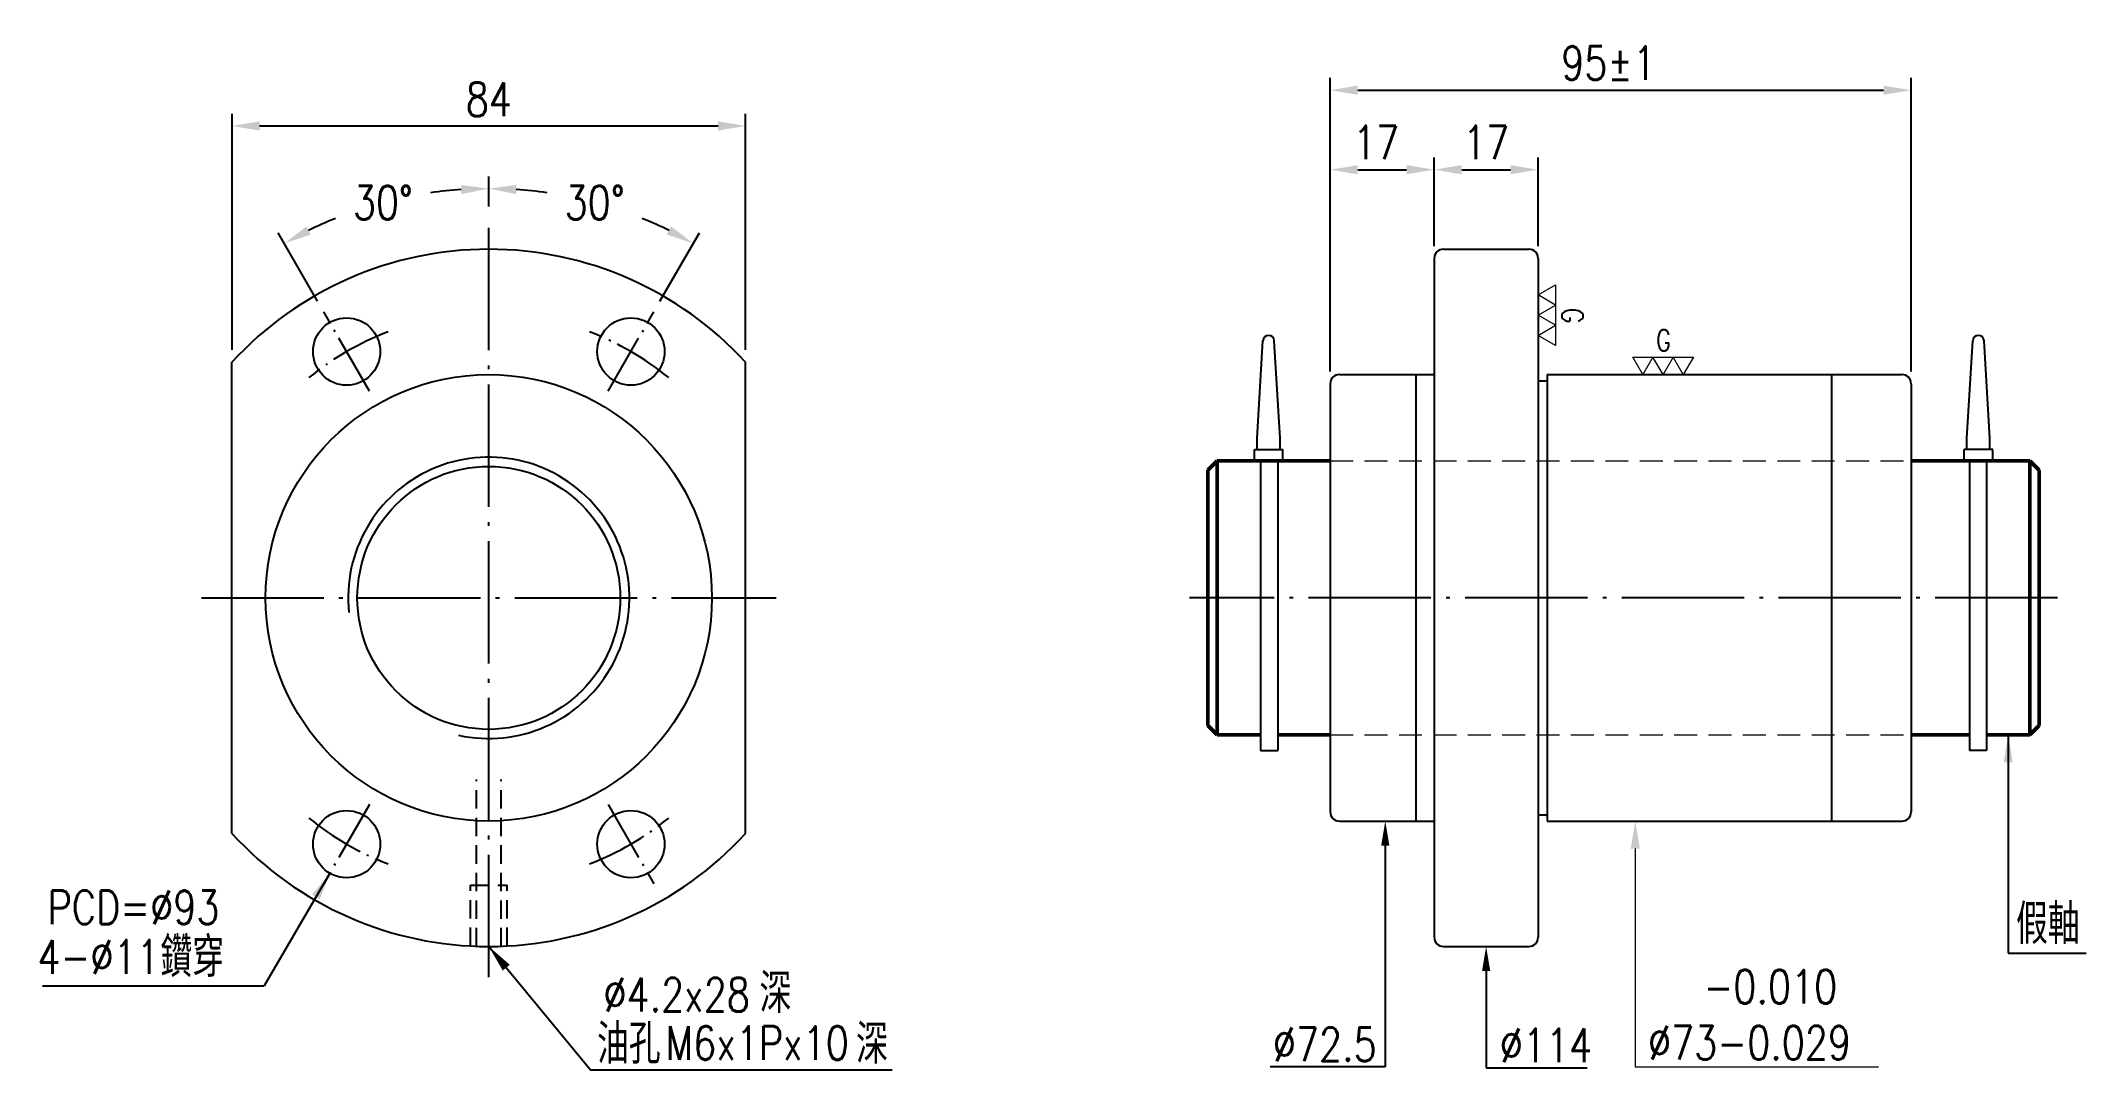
# Model space of a CAD drawing. Header units: millimetres. Extents: x 2708 to 3042, y 375 to 543.
import ezdxf
from ezdxf.enums import TextEntityAlignment as Align

# ---------------------------------------------------------------- set-up
doc = ezdxf.new("R2010")
doc.units = ezdxf.units.MM
doc.header["$LTSCALE"] = 10
for name, pattern in [('C', [2.5625, 2, -0.25, 0.0625, -0.25]), ('H', [0.75, 0.5, -0.25]), ('HIDDEN', [0.375, 0.25, -0.125])]:
    doc.linetypes.add(name, pattern=pattern)
doc.layers.get('0').update_dxf_attribs({"linetype": 'CONTINUOUS'})
doc.layers.get('DEFPOINTS').update_dxf_attribs({"linetype": 'CONTINUOUS'})
for name, color, linetype, lineweight in [('03', 6, 'CONTINUOUS', 15), ('04', 4, 'CONTINUOUS', 5), ('05', 5, 'HIDDEN', 9), ('AM_0', 7, 'CONTINUOUS', 50), ('AM_5', 3, 'CONTINUOUS', 25)]:
    doc.layers.add(name, color=color, linetype=linetype, lineweight=lineweight)
for name, color, linetype in [('C', 1, 'C'), ('DIM', 6, 'CONTINUOUS'), ('H', 2, 'H'), ('L1', 4, 'CONTINUOUS')]:
    doc.layers.add(name, color=color, linetype=linetype)
doc.styles.add('SIMPLEX', font='SIMPLEX.shx', dxfattribs={"width": 0.8, "height": 5.5, "bigfont": 'chineset.shx'})
doc.dimstyles.new('STANDARD$0', dxfattribs={"dimscale": 0, "dimtxt": 5.5, "dimasz": 4.5, "dimexe": 2, "dimexo": 2, "dimgap": 1.7, "dimtad": 1, "dimdec": 3, "dimrnd": 0.0005, "dimdsep": 46, "dimtxsty": 'SIMPLEX', "dimcen": 0.09, "dimclrd": 6, "dimclre": 6, "dimclrt": 3, "dimadec": 1, "dimazin": 2, "dimtp": -0.1, "dimtm": 0.2, "dimtfac": 1, "dimtdec": 3, "dimtmove": 2, "dimatfit": 3, "dimfxl": 0, "dimtvp": 0.790698, "dimarcsym": 0})
doc.dimstyles.new('STANDARD$2', dxfattribs={"dimscale": 0, "dimtxt": 5.5, "dimasz": 4.5, "dimexe": 2.2, "dimexo": 2.2, "dimgap": 2.2, "dimtad": 0, "dimtih": 1, "dimtoh": 1, "dimdec": 3, "dimrnd": 0.0005, "dimdsep": 46, "dimtxsty": 'SIMPLEX', "dimcen": 0.09, "dimclrd": 6, "dimclre": 6, "dimclrt": 3, "dimadec": 1, "dimazin": 2, "dimtp": -0.1, "dimtm": 0.2, "dimtfac": 1, "dimtdec": 3, "dimtmove": 2, "dimatfit": 3, "dimfxl": 0, "dimtvp": 0.790698, "dimlwd": -1, "dimlwe": -1, "dimarcsym": 0})
doc.dimstyles.new('STANDARD$7', dxfattribs={"dimscale": 0, "dimtxt": 5.5, "dimasz": 4.5, "dimexe": 1.2, "dimexo": 1.2, "dimgap": 1.2, "dimtad": 1, "dimdec": 3, "dimrnd": 0.0005, "dimdsep": 46, "dimtxsty": 'SIMPLEX', "dimcen": 0.09, "dimclrd": 6, "dimclre": 6, "dimclrt": 3, "dimadec": 1, "dimazin": 2, "dimtp": -0.1, "dimtm": 0.2, "dimtfac": 1, "dimtdec": 3, "dimtmove": 2, "dimatfit": 3, "dimfxl": 0, "dimtvp": 0.790698, "dimlwd": -1, "dimlwe": -1, "dimarcsym": 0})

# ---------------------------------------------------------------- blocks, each defined once
blk = doc.blocks.new('*D63')
at = {"color": 6}
for p, q in [((2781.17, 516.42), (2781.17, 521.33)), ((2809.17, 500.92), (2815.62, 512.1))]:
    blk.add_line(p, q, dxfattribs=at)
for start, end in [(81.7895, 86.1458), (63.8542, 67.9863)]:
    blk.add_arc((2781.17, 452.42), 66.91, start, end, dxfattribs=at)
for points in [[(2785.64, 518.43), (2785.69, 519.93), (2781.17, 519.33)], [(2811, 513.14), (2810.3, 511.82), (2814.62, 510.36)]]:
    blk.add_solid(points, dxfattribs=at)
at = {"layer": 'DEFPOINTS', "color": 0}
for p in [(2804.05, 515.29), (2781.17, 514.42), (2808.17, 499.19), (2800.67, 486.2), (2781.17, 390.42)]:
    blk.add_point(p, dxfattribs=at)
at = {"color": 3, "insert": (2798.48, 517.05), "char_height": 5.5, "attachment_point": 5, "style": 'SIMPLEX'}
blk.add_mtext('30°', dxfattribs=at)
blk = doc.blocks.new('*D64')
at = {"color": 6}
for p, q in [((2781.17, 516.42), (2781.17, 521.33)), ((2753.17, 500.92), (2746.71, 512.1))]:
    blk.add_line(p, q, dxfattribs=at)
for start, end in [(93.8542, 98.2105), (112.0137, 116.1458)]:
    blk.add_arc((2781.17, 452.42), 66.91, start, end, dxfattribs=at)
for points in [[(2776.65, 519.93), (2776.7, 518.43), (2781.17, 519.33)], [(2752.04, 511.82), (2751.33, 513.14), (2747.71, 510.36)]]:
    blk.add_solid(points, dxfattribs=at)
at = {"layer": 'DEFPOINTS', "color": 0}
for p in [(2769.55, 518.31), (2781.17, 514.42), (2754.17, 499.19), (2761.67, 486.2), (2781.17, 390.42)]:
    blk.add_point(p, dxfattribs=at)
at = {"color": 3, "insert": (2763.85, 517.05), "char_height": 5.5, "attachment_point": 5, "style": 'SIMPLEX'}
blk.add_mtext('30°', dxfattribs=at)
blk = doc.blocks.new('*D60')
at = {"color": 6, "lineweight": -2}
for p, q in [((2918.79, 489.42), (2918.79, 537.42)), ((2923.29, 535.42), (3009.29, 535.42)), ((3013.79, 489.42), (3013.79, 537.42))]:
    blk.add_line(p, q, dxfattribs=at)
at = {"color": 6}
for points in [[(2923.29, 536.17), (2923.29, 534.67), (2918.79, 535.42)], [(3009.29, 536.17), (3009.29, 534.67), (3013.79, 535.42)]]:
    blk.add_solid(points, dxfattribs=at)
at = {"layer": 'DEFPOINTS', "color": 0}
for p in [(3013.79, 535.42), (2918.79, 487.42), (3013.79, 487.42)]:
    blk.add_point(p, dxfattribs=at)
at = {"color": 3, "insert": (2964.32, 539.87), "char_height": 5.5, "attachment_point": 5, "style": 'SIMPLEX'}
blk.add_mtext('95%%p1', dxfattribs=at)
blk = doc.blocks.new('*D61')
at = {"color": 6, "lineweight": -2}
for p, q in [((2935.79, 509.92), (2935.79, 524.42)), ((2940.29, 522.42), (2948.29, 522.42)), ((2952.79, 509.92), (2952.79, 524.42))]:
    blk.add_line(p, q, dxfattribs=at)
at = {"color": 6}
for points in [[(2940.29, 523.17), (2940.29, 521.67), (2935.79, 522.42)], [(2948.29, 523.17), (2948.29, 521.67), (2952.79, 522.42)]]:
    blk.add_solid(points, dxfattribs=at)
at = {"layer": 'DEFPOINTS', "color": 0}
for p in [(2952.79, 522.42), (2935.79, 507.92), (2952.79, 507.92)]:
    blk.add_point(p, dxfattribs=at)
at = {"color": 3, "insert": (2944.29, 526.87), "char_height": 5.5, "attachment_point": 5, "style": 'SIMPLEX'}
blk.add_mtext('17', dxfattribs=at)
blk = doc.blocks.new('*D62')
at = {"color": 6, "lineweight": -2}
for p, q in [((2918.79, 489.42), (2918.79, 524.42)), ((2923.29, 522.42), (2931.29, 522.42)), ((2935.79, 509.92), (2935.79, 524.42))]:
    blk.add_line(p, q, dxfattribs=at)
at = {"color": 6}
for points in [[(2923.29, 523.17), (2923.29, 521.67), (2918.79, 522.42)], [(2931.29, 523.17), (2931.29, 521.67), (2935.79, 522.42)]]:
    blk.add_solid(points, dxfattribs=at)
at = {"layer": 'DEFPOINTS', "color": 0}
for p in [(2935.79, 522.42), (2935.79, 507.92), (2918.79, 487.42)]:
    blk.add_point(p, dxfattribs=at)
at = {"color": 3, "insert": (2926.29, 526.87), "char_height": 5.5, "attachment_point": 5, "style": 'SIMPLEX'}
blk.add_mtext('17', dxfattribs=at)
blk = doc.blocks.new('g')
at = {"color": 3}
for points in [[(-7.51, 4.33), (-2.5, 4.33), (-5, 0)], [(-2.5, 4.33), (2.5, 4.33), (0, 0)], [(2.5, 4.33), (7.51, 4.33), (5, 0)]]:
    blk.add_lwpolyline(points, close=True, dxfattribs=at)
at = {"color": 3, "style": 'SIMPLEX', "width": 0.8}
blk.add_text('G', height=5.22, dxfattribs=at).set_placement((-1.77, 8.52), align=Align.MIDDLE_LEFT)
blk = doc.blocks.new('*D65')
at = {"layer": '03', "color": 6, "lineweight": -2}
for p, q in [((2739.17, 492.96), (2739.17, 531.58)), ((2743.67, 529.58), (2818.67, 529.58)), ((2823.17, 492.96), (2823.17, 531.58))]:
    blk.add_line(p, q, dxfattribs=at)
at = {"layer": '03', "color": 6}
for points in [[(2743.67, 530.33), (2743.67, 528.83), (2739.17, 529.58)], [(2818.67, 530.33), (2818.67, 528.83), (2823.17, 529.58)]]:
    blk.add_solid(points, dxfattribs=at)
at = {"layer": 'DEFPOINTS', "color": 0}
for p in [(2823.17, 529.58), (2739.17, 490.96), (2823.17, 490.96)]:
    blk.add_point(p, dxfattribs=at)
at = {"layer": '03', "color": 3, "insert": (2781.17, 533.93), "char_height": 5.5, "attachment_point": 5, "style": 'SIMPLEX'}
blk.add_mtext('84', dxfattribs=at)

msp = doc.modelspace()

# ---------------------------------------------------------------- linework, layer by layer
for p, q in [((2937.294, 509.4209), (2951.294, 509.4209)), ((2935.794, 507.9209), (2935.794, 396.9209)), ((2952.794, 507.9209), (2952.794, 396.9209)), ((2906.8472, 478.5477), (2907.7827, 494.4442)), ((2910.5848, 478.5477), (2909.6493, 494.4442)), ((3022.939, 478.5477), (3023.8744, 494.4442)), ((3026.6765, 478.5477), (3025.7411, 494.4442)), ((2739.1679, 413.8852), (2739.1679, 490.9566)), ((2823.1679, 413.8852), (2823.1679, 490.9566)), ((2920.294, 488.9209), (2935.794, 488.9209)), ((2932.794, 488.9209), (2932.794, 415.9209)), ((2954.294, 488.9209), (2954.294, 415.9209)), ((2954.294, 488.9209), (3012.294, 488.9209)), ((3000.794, 488.9209), (3000.794, 415.9209)), ((2918.794, 487.4209), (2918.794, 417.4209)), ((2952.794, 487.9209), (2954.294, 487.9209)), ((3013.794, 487.4209), (3013.794, 417.4209)), ((2906.8472, 476.6789), (2906.8472, 478.5477)), ((2910.5848, 476.6789), (2910.5848, 478.5477)), ((3022.939, 476.6789), (3022.939, 478.5477)), ((3026.6765, 476.6789), (3026.6765, 478.5477)), ((2906.38, 474.8101), (2906.38, 476.6789)), ((2906.38, 476.6789), (2911.052, 476.6789)), ((2911.052, 474.8101), (2911.052, 476.6789)), ((3027.1437, 476.6789), (3022.4718, 476.6789)), ((3022.4718, 474.8101), (3022.4718, 476.6789)), ((3027.1437, 474.8101), (3027.1437, 476.6789)), ((2906.38, 474.8101), (2911.052, 474.8101)), ((2907.3924, 474.8101), (2907.3924, 427.4468)), ((2910.1956, 474.8101), (2910.1956, 427.4468)), ((3027.1437, 474.8101), (3022.4718, 474.8101)), ((3023.3282, 474.8101), (3023.3282, 427.4468)), ((3026.1313, 474.8101), (3026.1313, 427.4468)), ((2907.3924, 427.4468), (2910.1956, 427.4468)), ((3026.1313, 427.4468), (3023.3282, 427.4468)), ((2920.294, 415.9209), (2935.794, 415.9209)), ((2952.794, 416.9209), (2954.294, 416.9209)), ((2954.294, 415.9209), (3012.294, 415.9209)), ((2937.294, 395.4209), (2951.294, 395.4209))]:
    msp.add_line(p, q)
at = {"color": 6}
for p, q in [((2927.794, 411.9209), (2927.794, 375.7182)), ((2944.294, 391.4209), (2944.294, 375.5557)), ((2927.5894, 375.7182), (2908.9852, 375.7182)), ((2927.794, 375.7182), (2927.5894, 375.7182)), ((2944.294, 375.5557), (2945.3373, 375.5557)), ((2945.3373, 375.5557), (2960.8301, 375.5557))]:
    msp.add_line(p, q, dxfattribs=at)
for centre, radius in [((2757.9179, 492.691), 5.5), ((2804.4179, 492.691), 5.5), ((2781.1679, 452.4209), 36.5), ((2781.1679, 452.4209), 21.5), ((2757.9179, 412.1507), 5.5), ((2804.4179, 412.1507), 5.5)]:
    msp.add_circle(centre, radius)
for centre, radius, start, end in [((2781.1679, 452.4209), 57, 42.536898, 137.463102), ((2937.294, 507.9209), 1.5, 90, 180), ((2951.294, 507.9209), 1.5, 0, 90), ((2908.716, 494.3993), 0.9344, 2.753997, 177.246003), ((3024.8077, 494.3993), 0.9344, 2.753997, 177.246003), ((2920.294, 487.4209), 1.5, 90, 180), ((3012.294, 487.4209), 1.5, 0, 90), ((2920.294, 417.4209), 1.5, 180, 270), ((3012.294, 417.4209), 1.5, 270, 0), ((2781.1679, 452.4209), 57, 222.536898, 317.463102), ((2937.294, 396.9209), 1.5, 180, 270), ((2951.294, 396.9209), 1.5, 270, 0)]:
    msp.add_arc(centre, radius, start, end)
for points in [[(2927.1273, 411.9209), (2928.4606, 411.9209), (2927.794, 415.9209)], [(2943.6273, 391.4209), (2944.9606, 391.4209), (2944.294, 395.4209)]]:
    msp.add_solid(points, dxfattribs=at)
at = {"layer": '03', "color": 6}
for p, q in [((2968.6879, 411.4209), (2968.6879, 375.7182)), ((2968.6879, 375.7182), (2973.2382, 375.7182)), ((2973.2382, 375.7182), (3008.4382, 375.7182))]:
    msp.add_line(p, q, dxfattribs=at)
msp.add_solid([(2967.9379, 411.4209), (2969.4379, 411.4209), (2968.6879, 415.9209)], dxfattribs=at)
at = {"layer": '05', "ltscale": 1.5}
for p, q in [((2918.794, 474.8209), (3013.794, 474.8209)), ((2918.794, 430.0209), (3013.794, 430.0209))]:
    msp.add_line(p, q, dxfattribs=at)
at = {"layer": 'AM_0'}
for p, q in [((2900.294, 474.8209), (2898.794, 473.3209)), ((2898.794, 473.3209), (2898.794, 431.5209)), ((2900.294, 474.8209), (2918.794, 474.8209)), ((2900.294, 474.8209), (2900.294, 430.0209)), ((3013.794, 474.8209), (3033.2297, 474.8209)), ((3033.2297, 474.8209), (3033.2297, 430.0209)), ((3033.2297, 474.8209), (3034.7297, 473.3209)), ((3034.7297, 473.3209), (3034.7297, 431.5209)), ((2900.294, 430.0209), (2898.794, 431.5209)), ((3033.2297, 430.0209), (3034.7297, 431.5209)), ((2900.294, 430.0209), (2907.3924, 430.0209)), ((2910.1956, 430.0209), (2918.794, 430.0209)), ((3013.794, 430.0209), (3023.3282, 430.0209)), ((3026.1313, 430.0209), (3033.2297, 430.0209))]:
    msp.add_line(p, q, dxfattribs=at)
at = {"layer": 'C'}
for p, q in [((2781.1679, 390.4209), (2781.1679, 514.4209)), ((2734.1679, 452.4209), (2828.1679, 452.4209))]:
    msp.add_line(p, q, dxfattribs=at)
at = {"layer": 'C', "ltscale": 0.5}
for p, q in [((2761.6679, 486.1959), (2754.1679, 499.1862)), ((2800.6679, 486.1959), (2808.1679, 499.1862)), ((2761.6679, 418.6459), (2754.1679, 405.6555)), ((2800.6679, 418.6459), (2808.1679, 405.6555))]:
    msp.add_line(p, q, dxfattribs=at)
at = {"layer": 'C', "color": 1}
msp.add_line((3037.7297, 452.4209), (2895.794, 452.4209), dxfattribs=at)
at = {"layer": 'C', "ltscale": 0.5}
for start, end in [(110.748699, 129.251301), (50.748699, 69.251301), (230.748699, 249.251301), (290.748699, 309.251301)]:
    msp.add_arc((2781.1679, 452.4209), 46.5, start, end, dxfattribs=at)
at = {"layer": 'DIM', "color": 6}
for p, q in [((2708.1492, 389.0018), (2744.4095, 389.0018)), ((2847.1497, 375.2074), (2797.8355, 375.2074))]:
    msp.add_line(p, q, dxfattribs=at)
at = {"layer": 'H', "color": 5, "ltscale": 0.6}
for p, q in [((2779.1679, 395.456), (2779.1679, 422.71)), ((2783.1679, 395.456), (2783.1679, 422.71)), ((2778.1679, 395.4999), (2778.1679, 405.4209)), ((2778.1679, 405.4209), (2784.1679, 405.4209)), ((2784.1679, 395.4999), (2784.1679, 405.4209))]:
    msp.add_line(p, q, dxfattribs=at)
at = {"layer": 'L1'}
msp.add_arc((2781.1679, 452.4209), 23, 257.633227, 186.042872, dxfattribs=at)

# ---------------------------------------------------------------- block references
at = {"layer": '04', "lineweight": 0, "xscale": 0.6600000000000819, "yscale": 0.6600000000000819, "zscale": 0.6600000000000819, "rotation": 270}
msp.add_blockref('g', (2952.794, 498.6379), dxfattribs=at)
at = {"layer": '04', "lineweight": 0, "xscale": 0.6599999999998545, "yscale": 0.6599999999998545, "zscale": 0.6599999999998545}
msp.add_blockref('g', (2973.2254, 488.9209), dxfattribs=at)

# ---------------------------------------------------------------- texts
at = {"color": 3, "char_height": 5.5, "style": 'SIMPLEX'}
for s, insert, attachment_point in [('∅72.5', (2926.3894, 379.4182), 6), ('∅114', (2946.5373, 379.2557), 4)]:
    msp.add_mtext(s, dxfattribs=dict(at, insert=insert, attachment_point=attachment_point))
at = {"layer": '03', "color": 3, "style": 'SIMPLEX', "width": 0.8}
msp.add_text('假軸', height=6.5, dxfattribs=at).set_placement((3036.1678, 399.4119), align=Align.MIDDLE)
for s, p in [('鑽穿', (2727.4681, 390.4294)), ('深', (2825.4561, 384.5526)), ('油孔', (2798.871, 376.2386)), ('深', (2841.2468, 376.2386))]:
    msp.add_text(s, height=6.5, dxfattribs=at).set_placement(p)
at = {"layer": '03', "color": 3, "insert": (2970.7743, 376.9182), "char_height": 5.5, "attachment_point": 7, "style": 'SIMPLEX'}
msp.add_mtext('   -0.010\\P%%C73-0.029', dxfattribs=at)
at = {"layer": 'AM_5', "color": 3, "char_height": 5.5, "attachment_point": 5, "style": 'SIMPLEX'}
for s, insert in [('PCD=%%C93', (2723.0654, 401.8191)), ('4-%%C11 ', (2717.343, 393.7194)), ('%%c4.2x28 ', (2811.9022, 387.5332)), (' M6x1Px10 ', (2823.5588, 379.6283))]:
    msp.add_mtext(s, dxfattribs=dict(at, insert=insert))

# ---------------------------------------------------------------- dimensions: what is measured, and where the dimension line sits
dim = msp.add_linear_dim(base=(3013.794, 535.4209), p1=(2918.794, 487.4209), p2=(3013.794, 487.4209), text='<>%%p1', dimstyle='STANDARD$0', override={"dimscale": 1, "dimrnd": 0, "dimadec": 3, "dimtmove": 0})
dim.commit()
dim.dimension.update_dxf_attribs({"geometry": '*D60', "text_midpoint": (2964.3182, 535.4209), "dimtype": 160})
for base, p1, p2, picture, middle in [((2935.794, 522.4209), (2918.794, 487.4209), (2935.794, 507.9209), '*D62', (2926.2879, 522.4209)), ((2952.794, 522.4209), (2935.794, 507.9209), (2952.794, 507.9209), '*D61', (2944.294, 522.4209))]:
    dim = msp.add_linear_dim(base=base, p1=p1, p2=p2, dimstyle='STANDARD$0', override={"dimscale": 1, "dimrnd": 0, "dimadec": 3, "dimtmove": 0})
    dim.commit()
    dim.dimension.update_dxf_attribs({"geometry": picture, "text_midpoint": middle, "dimtype": 160})
for base, line1, picture, middle in [((2769.5494, 518.3124), ((2761.6679, 486.1959), (2754.1679, 499.1862)), '*D64', (2763.8508, 517.0491)), ((2804.0518, 515.2939), ((2800.6679, 486.1959), (2808.1679, 499.1862)), '*D63', (2798.4849, 517.0491))]:
    dim = msp.add_angular_dim_2l(base=base, line1=line1, line2=((2781.1679, 390.4209), (2781.1679, 514.4209)), dimstyle='STANDARD$2', override={"dimscale": 1, "dimexe": 2, "dimexo": 2, "dimgap": 2, "dimtad": 1, "dimtih": 0, "dimtoh": 0, "dimrnd": 0, "dimcen": 0.09, "dimadec": 3, "dimtmove": 1})
    dim.commit()
    dim.dimension.update_dxf_attribs({"geometry": picture, "text_midpoint": middle, "dimtype": 162})
at = {"layer": '03'}
dim = msp.add_linear_dim(base=(2823.1679, 529.5778), p1=(2739.1679, 490.9566), p2=(2823.1679, 490.9566), dimstyle='STANDARD$0', override={"dimscale": 1, "dimtad": 0}, dxfattribs=at)
dim.commit()
dim.dimension.update_dxf_attribs({"geometry": '*D65', "text_midpoint": (2781.1679, 533.9266)})

# ---------------------------------------------------------------- leaders
for points, override in [([(3029.6805, 430.0209), (3029.6805, 394.3485), (3042.4181, 394.3485)], {"dimscale": 1, "dimgap": 1.2, "dimtad": 0}), ([(2755.1679, 407.3875), (2744.4095, 389.0018)], {"dimscale": 1, "dimgap": 1.5, "dimtad": 0, "dimrnd": 0, "dimadec": 3, "dimtmove": 0}), ([(2781.1679, 395.4209), (2797.8355, 375.2074)], {"dimscale": 1, "dimgap": 1.5, "dimtad": 0, "dimrnd": 0, "dimadec": 3, "dimtmove": 0})]:
    msp.add_leader(points, dimstyle='STANDARD$7', override=override)

doc.saveas('drawing.dxf')
